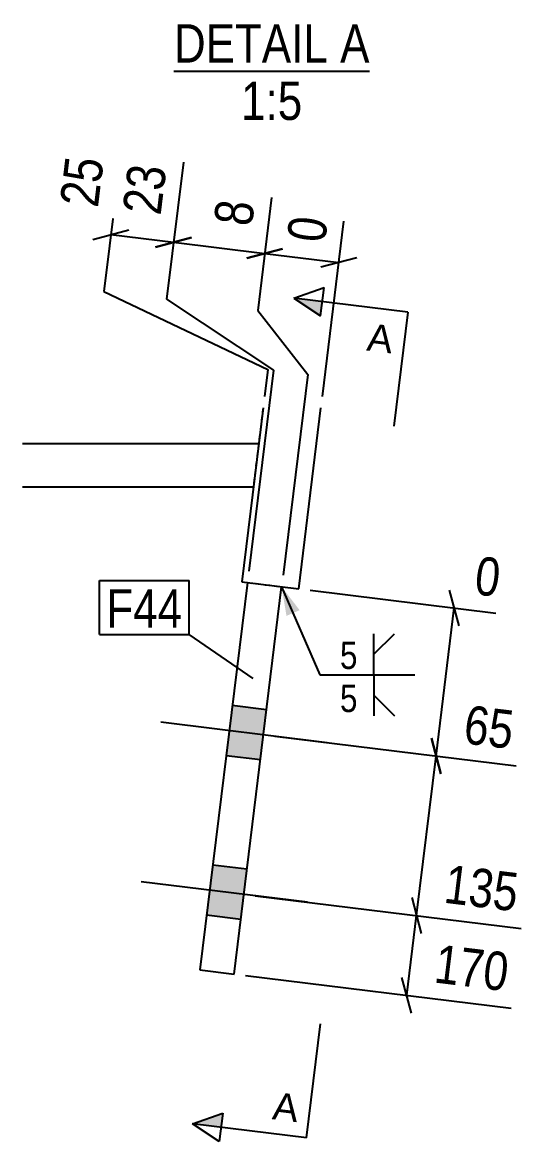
# Model space of a CAD drawing. Header units: millimetres. Extents: x 20 to 121689, y 20 to 5397.
# Drawn here: x 23961.2 to 24182.1, y 20 to 507.5 of the extents above; entities that cross this region are included whole.
import ezdxf

# ---------------------------------------------------------------- set-up
doc = ezdxf.new("R2010")
doc.units = ezdxf.units.MM
doc.linetypes.add('DXK_LINE_DOT2', pattern=[3.9198, 1.9599, -1.9599])
for name, color, linetype in [('MÅLSÆTNING', 7, 'Continuous'), ('STÅL', 7, 'Continuous'), ('TEKST', 7, 'Continuous')]:
    doc.layers.add(name, color=color, linetype=linetype)
doc.styles.add('Arial', font='ARIAL.TTF', dxfattribs={"height": 0.2})
doc.styles.add('Arial Narrow', font='ARIALN.TTF', dxfattribs={"height": 0.2})

msp = doc.modelspace()

# ---------------------------------------------------------------- hatches: boundary and pattern name
at = {"layer": 'STÅL', "linetype": 'Continuous'}
for points in [[(24052.64, 209.93), (24049.96, 188.09), (24064.85, 186.26), (24067.53, 208.1)], [(24052.64, 209.93), (24049.96, 188.09), (24064.85, 186.26), (24067.53, 208.1)], [(24044.11, 140.45), (24041.43, 118.61), (24056.32, 116.78), (24059, 138.62)], [(24044.11, 140.45), (24041.43, 118.61), (24056.32, 116.78), (24059, 138.62)]]:
    msp.add_hatch(color=96, dxfattribs=at).paths.add_polyline_path(points)
at = {"layer": 'TEKST', "linetype": 'Continuous'}
for color, points in [(30, [(24091.87, 385.86), (24091.11, 379.65), (24079.47, 387.38)]), (3, [(24076.23, 248.99), (24074.11, 261.7), (24081.96, 251.48)]), (30, [(24048.48, 32.41), (24047.71, 26.2), (24035.31, 27.73)])]:
    msp.add_hatch(color=color, dxfattribs=at).paths.add_polyline_path(points)

# ---------------------------------------------------------------- linework, layer by layer
at = {"layer": 'MÅLSÆTNING', "color": 7, "linetype": 'Continuous'}
for p, q in [((24004.04, 450.01), (23996.7, 390.26)), ((24031.33, 446.66), (24024, 386.91)), ((24031.33, 446.66), (24024, 386.91)), ((24069.73, 431.2), (24063.7, 382.03)), ((24091.85, 344.61), (24101.22, 420.91)), ((23991.94, 413.01), (24007.56, 417.13)), ((23999.75, 415.07), (24027.04, 411.72)), ((24019.23, 409.66), (24034.85, 413.78)), ((24034.85, 413.78), (24019.23, 409.66)), ((24027.04, 411.72), (24066.74, 406.84)), ((24058.93, 404.78), (24074.55, 408.91)), ((24066.74, 406.84), (24099, 402.88)), ((24106.81, 404.95), (24091.19, 400.82)), ((23996.7, 390.26), (24068.09, 356.3)), ((24024, 386.91), (24070.58, 356)), ((24024, 386.91), (24070.58, 356)), ((24063.7, 382.03), (24085.46, 354.17)), ((24063.7, 382.03), (24085.46, 354.17)), ((24070.58, 356), (24059.83, 268.49)), ((24070.58, 356), (24059.83, 268.49)), ((24068.09, 356.3), (24066.66, 344.61)), ((24085.46, 354.17), (24074.72, 266.66)), ((24085.46, 354.17), (24074.72, 266.66)), ((24086.52, 260.17), (24167.32, 250.25)), ((24151.36, 244.65), (24147.23, 260.27)), ((24141.37, 187.95), (24149.29, 252.46)), ((24071.15, 196.57), (24176.31, 183.66)), ((24071.15, 196.57), (24176.31, 183.66)), ((24139.31, 195.76), (24143.44, 180.14)), ((24143.44, 180.14), (24139.31, 195.76)), ((24132.84, 118.47), (24141.37, 187.95)), ((24062.62, 127.09), (24178.37, 112.88)), ((24062.62, 127.09), (24178.37, 112.88)), ((24130.78, 126.28), (24134.91, 110.66)), ((24130.78, 126.28), (24134.91, 110.66)), ((24128.58, 83.73), (24132.84, 118.47)), ((24058.35, 92.35), (24174.1, 78.14)), ((24130.64, 75.92), (24126.51, 91.54))]:
    msp.add_line(p, q, dxfattribs=at)
at = {"layer": 'STÅL', "color": 2, "linetype": 'Continuous'}
for p, q in [((24066.05, 339.65), (24056.74, 263.83)), ((24081.55, 260.78), (24091.24, 339.65)), ((24064.13, 324.01), (23961.25, 324.01)), ((24061.8, 305.01), (23961.25, 305.01)), ((24056.74, 263.83), (24081.55, 260.78))]:
    msp.add_line(p, q, dxfattribs=at)
at = {"layer": 'STÅL', "color": 7, "linetype": 'DXK_LINE_DOT2'}
msp.add_line((24066.05, 339.65), (24061.8, 305.01), dxfattribs=at)
at = {"layer": 'STÅL', "color": 4, "linetype": 'Continuous'}
for p, q in [((24059.22, 263.52), (24038.5, 94.79)), ((24053.39, 92.96), (24074.11, 261.7)), ((24038.5, 94.79), (24053.39, 92.96))]:
    msp.add_line(p, q, dxfattribs=at)
at = {"layer": 'STÅL', "color": 30, "linetype": 'DXK_LINE_DOT2'}
msp.add_line((24059.22, 263.52), (24074.11, 261.7), dxfattribs=at)
at = {"layer": 'STÅL', "color": 96, "linetype": 'Continuous'}
for p, q in [((24067.53, 208.1), (24052.64, 209.93)), ((24067.53, 208.1), (24052.64, 209.93)), ((24093.98, 193.77), (24021.52, 202.66)), ((24093.98, 193.77), (24021.52, 202.66)), ((24064.85, 186.26), (24049.96, 188.09)), ((24064.85, 186.26), (24049.96, 188.09)), ((24059, 138.62), (24044.11, 140.45)), ((24059, 138.62), (24044.11, 140.45)), ((24085.45, 124.29), (24012.99, 133.19)), ((24085.45, 124.29), (24012.99, 133.19)), ((24056.32, 116.78), (24041.43, 118.61)), ((24056.32, 116.78), (24041.43, 118.61))]:
    msp.add_line(p, q, dxfattribs=at)
at = {"layer": 'TEKST', "color": 246, "linetype": 'Continuous'}
msp.add_line((24027.24, 486.26), (24112.38, 486.26), dxfattribs=at)
at = {"layer": 'TEKST', "color": 30, "linetype": 'Continuous'}
for p, q in [((24079.47, 387.38), (24092.64, 392.06)), ((24091.11, 379.65), (24092.64, 392.06)), ((24079.47, 387.38), (24091.11, 379.65)), ((24035.31, 27.73), (24048.48, 32.41)), ((24048.48, 32.41), (24046.95, 20)), ((24046.95, 20), (24035.31, 27.73))]:
    msp.add_line(p, q, dxfattribs=at)
at = {"layer": 'TEKST', "color": 7, "linetype": 'Continuous'}
for p, q in [((24129.09, 381.29), (24079.47, 387.38)), ((23994.79, 264.43), (24033.83, 264.43)), ((23994.79, 240.93), (23994.79, 264.43)), ((24033.83, 240.93), (24033.83, 264.43)), ((23994.79, 240.93), (24033.83, 240.93)), ((24061.67, 221.73), (24033.83, 240.93)), ((24084.93, 21.63), (24091.03, 71.26))]:
    msp.add_line(p, q, dxfattribs=at)
at = {"layer": 'TEKST', "color": 3, "linetype": 'Continuous'}
for p, q in [((24074.11, 261.7), (24090.78, 223.37)), ((24114.29, 232.29), (24114.29, 241.22)), ((24114.29, 232.29), (24123.22, 241.22)), ((24114.29, 223.37), (24114.29, 232.29)), ((24114.29, 223.37), (24114.29, 214.44)), ((24114.29, 214.44), (24114.29, 205.51)), ((24114.29, 214.44), (24123.22, 205.51))]:
    msp.add_line(p, q, dxfattribs=at)

# ---------------------------------------------------------------- wipeouts: each hides what was drawn before it
at = {"color": 0, "linetype": 'Continuous'}
for points in [[(24094.35, 490.01), (24094.35, 507.51), (24027.24, 507.51), (24027.24, 490.01)], [(24112.38, 490.01), (24112.38, 507.51), (24099.6, 507.51), (24099.6, 490.01)], [(24083.14, 465.01), (24083.14, 482.51), (24056.48, 482.51), (24056.48, 465.01)], [(24121.85, 363.29), (24123.37, 375.69), (24112.34, 377.05), (24110.82, 364.64)], [(24108.15, 206.12), (24108.15, 220.62), (24098.53, 220.62), (24098.53, 206.12)], [(24080.73, 28.45), (24082.26, 40.85), (24071.23, 42.21), (24069.71, 29.8)]]:
    msp.add_wipeout(points, dxfattribs=at).dxf.layer = 'TEKST'
at = {"color": 0}
for points in [[(24030.83, 243.93), (24030.83, 261.43), (23997.79, 261.43), (23997.79, 243.93)], [(24108.15, 224.87), (24108.15, 239.37), (24098.53, 239.37), (24098.53, 224.87)]]:
    msp.add_wipeout(points, dxfattribs=at).dxf.layer = 'TEKST'

# ---------------------------------------------------------------- next in the draw order: linework, layer by layer
at = {"layer": 'TEKST', "color": 7, "linetype": 'Continuous'}
for p, q in [((24129.09, 381.29), (24123, 331.66)), ((24084.93, 21.63), (24035.31, 27.73))]:
    msp.add_line(p, q, dxfattribs=at)
at = {"layer": 'TEKST', "color": 3, "linetype": 'Continuous'}
msp.add_line((24090.78, 223.37), (24132.15, 223.37), dxfattribs=at)

# ---------------------------------------------------------------- next in the draw order: texts
at = {"layer": 'TEKST', "color": 3, "linetype": 'Continuous', "style": 'Arial Narrow'}
for s, height, p in [('DETAIL', 16.702, (24027.24, 490.01)), ('A', 16.7, (24099.6, 490.01)), ('1:5', 16.702, (24056.48, 465.01)), ('5', 11.93, (24099.53, 207.12))]:
    msp.add_text(s, height=height, dxfattribs=at).set_placement(p)
at = {"layer": 'TEKST', "color": 3, "linetype": 'Continuous', "style": 'Arial'}
for p in [(24110.82, 364.64), (24069.71, 29.8)]:
    msp.add_text('A', height=11.94, rotation=-7.0015, dxfattribs=at).set_placement(p)
at = {"layer": 'TEKST', "color": 3, "style": 'Arial Narrow'}
msp.add_text('5', height=11.93, dxfattribs=at).set_placement((24099.53, 225.87))

# ---------------------------------------------------------------- next in the draw order: wipeouts: each hides what was drawn before it
at = {"color": 0, "linetype": 'Continuous'}
for points in [[(24027.9, 447.4), (24003.58, 450.38), (24000.13, 422.27), (24024.44, 419.28)], [(24098.17, 424.81), (24073.85, 427.8), (24071.7, 410.27), (24096.02, 407.28)], [(24171.22, 253.3), (24174.21, 277.61), (24156.68, 279.77), (24153.69, 255.45)], [(24177.05, 187.09), (24180.04, 211.41), (24151.92, 214.86), (24148.93, 190.55)], [(24179.1, 116.32), (24182.09, 140.63), (24143.39, 145.39), (24140.4, 121.07)], [(24174.84, 81.58), (24177.82, 105.89), (24139.12, 110.65), (24136.14, 86.33)]]:
    msp.add_wipeout(points, dxfattribs=at).dxf.layer = 'MÅLSÆTNING'
at = {"color": 0}
msp.add_wipeout([(24030.83, 243.93), (24030.83, 261.43), (23997.79, 261.43), (23997.79, 243.93)], dxfattribs=at).dxf.layer = 'TEKST'

# ---------------------------------------------------------------- next in the draw order: linework, layer by layer
at = {"layer": 'MÅLSÆTNING', "color": 7, "linetype": 'Continuous'}
for p, q in [((24069.73, 431.2), (24063.7, 382.03)), ((24074.55, 408.91), (24058.93, 404.78))]:
    msp.add_line(p, q, dxfattribs=at)

# ---------------------------------------------------------------- next in the draw order: texts
at = {"layer": 'MÅLSÆTNING', "color": 3, "linetype": 'Continuous', "style": 'Arial Narrow'}
for s, height, rotation, p in [('23', 16.702, 82.9987, (24021.4, 423.18)), ('0', 16.7, 82.9987, (24092.97, 411.18)), ('0', 16.7, -7.0015, (24157.59, 258.5)), ('65', 16.702, -7.0015, (24152.83, 193.59)), ('135', 16.702, -7.0015, (24144.3, 124.12)), ('170', 16.702, -7.0015, (24140.04, 89.38))]:
    msp.add_text(s, height=height, rotation=rotation, dxfattribs=at).set_placement(p)
at = {"layer": 'TEKST', "color": 3, "style": 'Arial Narrow'}
msp.add_text('F44', height=16.702, dxfattribs=at).set_placement((23997.79, 243.93))

# ---------------------------------------------------------------- next in the draw order: wipeouts: each hides what was drawn before it
at = {"color": 0, "linetype": 'Continuous'}
msp.add_wipeout([(24000.6, 450.75), (23976.28, 453.73), (23972.83, 425.62), (23997.15, 422.63)], dxfattribs=at).dxf.layer = 'MÅLSÆTNING'

# ---------------------------------------------------------------- next in the draw order: texts
at = {"layer": 'MÅLSÆTNING', "color": 3, "linetype": 'Continuous', "style": 'Arial Narrow'}
msp.add_text('25', height=16.702, rotation=82.9987, dxfattribs=at).set_placement((23994.1, 426.53))

# ---------------------------------------------------------------- next in the draw order: wipeouts: each hides what was drawn before it
at = {"color": 0, "linetype": 'Continuous'}
msp.add_wipeout([(24066.3, 431.94), (24041.98, 434.92), (24039.83, 417.39), (24064.15, 414.4)], dxfattribs=at).dxf.layer = 'MÅLSÆTNING'

# ---------------------------------------------------------------- next in the draw order: texts
at = {"layer": 'MÅLSÆTNING', "color": 3, "linetype": 'Continuous', "style": 'Arial Narrow'}
msp.add_text('8', height=16.7, rotation=82.9987, dxfattribs=at).set_placement((24061.1, 418.31))

doc.saveas('drawing.dxf')
